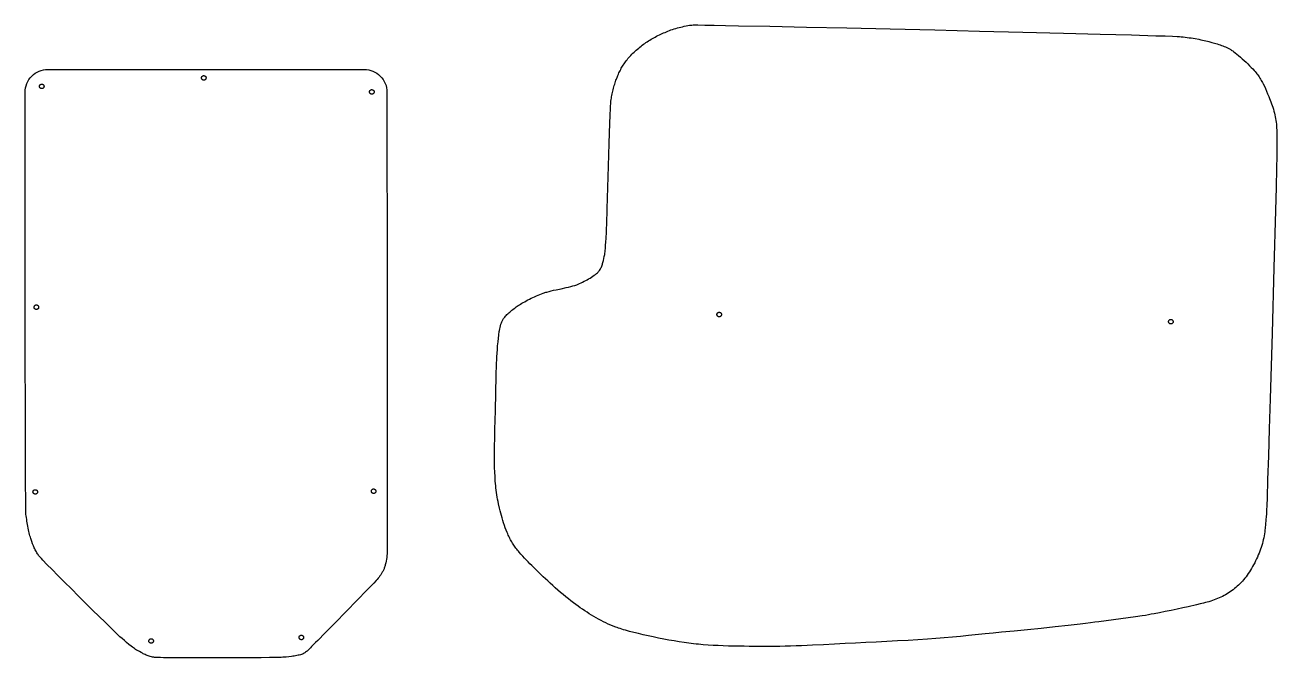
# Model space of a CAD drawing. Extents: x 0 to 9532, y -5852 to 7.
# Drawn here: x 3539 to 4640, y -2389 to -1832 of the extents above; entities that cross this region are included whole.
import ezdxf

# ---------------------------------------------------------------- set-up
doc = ezdxf.new("R2010")
doc.units = 0
doc.layers.add('Default_Layer', color=1, linetype='CONTINUOUS')

msp = doc.modelspace()

# ---------------------------------------------------------------- linework, layer by layer
at = {"layer": 'Default_Layer'}
for points in [[(4058.2, -2361.8), (4056, -2360.9), (4053.9, -2360), (4051.7, -2359.1), (4049.5, -2358.1), (4047.4, -2357), (4045.3, -2355.9), (4043.2, -2354.8), (4041.1, -2353.6), (4039.1, -2352.4), (4037, -2351.2), (4035, -2350), (4033, -2348.7), (4031, -2347.4), (4029, -2346.1), (4027, -2344.7), (4025.1, -2343.4), (4023.1, -2342), (4021, -2340.4), (4018.8, -2338.7), (4016.6, -2336.9), (4014.3, -2335.1), (4012, -2333.2), (4009.7, -2331.2), (4007.4, -2329.2), (4005.1, -2327.2), (4002.9, -2325.1), (4000.7, -2323.1), (3998.5, -2321.2), (3996.5, -2319.3), (3994.5, -2317.4), (3992.7, -2315.7), (3991, -2314), (3987.8, -2310.8), (3984.4, -2307.6), (3982.8, -2306), (3981.2, -2304.4), (3979.5, -2302.7), (3977.9, -2301.1), (3976.4, -2299.4), (3974.8, -2297.7), (3973.4, -2295.9), (3972.6, -2295.1), (3971.9, -2294.2), (3971.2, -2293.3), (3970.5, -2292.4), (3969.9, -2291.5), (3969.2, -2290.6), (3968.6, -2289.7), (3968, -2288.7), (3967.4, -2287.8), (3966.8, -2286.8), (3966.3, -2285.9), (3965.7, -2284.9), (3965.2, -2283.9), (3964.7, -2282.9), (3964.2, -2281.9), (3963.7, -2280.8), (3963.3, -2279.8), (3962.8, -2278.7), (3961.9, -2276.6), (3961.1, -2274.5), (3960.4, -2272.3), (3959.6, -2270.1), (3959, -2268), (3958.3, -2265.8), (3957.7, -2263.6), (3957.1, -2261.5), (3956.6, -2259.4), (3956.1, -2257.3), (3955.2, -2253.3), (3954.8, -2251.3), (3954.4, -2249.3), (3954, -2247.4), (3953.7, -2245.4), (3953.4, -2243.4), (3953.1, -2241.4), (3952.9, -2239.4), (3952.7, -2237.4), (3952.5, -2235.4), (3952.3, -2233.4), (3952.2, -2231.4), (3952.1, -2229.4), (3951.8, -2225.4), (3951.6, -2221.3), (3951.6, -2220.1), (3951.6, -2218.6), (3951.6, -2214.4), (3951.6, -2209.1), (3951.7, -2202.7), (3951.8, -2195.6), (3952, -2187.9), (3952.4, -2171.6), (3952.8, -2155.4), (3953.2, -2141), (3953.5, -2130), (3953.7, -2126.3), (3953.8, -2124), (3953.9, -2121), (3954.2, -2117.7), (3954.4, -2114.3), (3954.7, -2111), (3955, -2107.8), (3955.3, -2105), (3955.4, -2103.8), (3955.6, -2102.7), (3955.7, -2101.7), (3955.9, -2101), (3956.2, -2099.6), (3956.5, -2098.2), (3956.9, -2096.8), (3957.3, -2095.4), (3957.5, -2094.8), (3957.7, -2094.1), (3958, -2093.4), (3958.3, -2092.8), (3958.6, -2092.2), (3958.9, -2091.5), (3959.3, -2090.9), (3959.6, -2090.3), (3960.1, -2089.7), (3960.6, -2089.1), (3961.2, -2088.4), (3961.9, -2087.7), (3962.6, -2087), (3963.4, -2086.2), (3964.2, -2085.4), (3965.1, -2084.7), (3966, -2083.9), (3966.9, -2083.1), (3967.8, -2082.4), (3968.8, -2081.6), (3969.7, -2080.9), (3970.7, -2080.2), (3971.6, -2079.5), (3972.5, -2078.9), (3973.5, -2078.3), (3974.5, -2077.7), (3975.7, -2077), (3976.9, -2076.3), (3978.2, -2075.6), (3979.5, -2074.8), (3980.9, -2074.1), (3982.4, -2073.4), (3983.9, -2072.6), (3985.4, -2071.9), (3986.9, -2071.2), (3988.5, -2070.5), (3990, -2069.9), (3991.5, -2069.3), (3993, -2068.7), (3994.4, -2068.1), (3995.2, -2067.9), (3996, -2067.6), (3996.8, -2067.3), (3997.7, -2067.1), (3999.6, -2066.6), (4001.5, -2066.1), (4003.6, -2065.6), (4005.8, -2065.1), (4010.2, -2064.2), (4014.6, -2063.2), (4016.7, -2062.7), (4018.7, -2062.3), (4020.6, -2061.8), (4022.3, -2061.3), (4023.1, -2061), (4023.9, -2060.8), (4024.6, -2060.5), (4025.2, -2060.2), (4026.5, -2059.7), (4027.8, -2059.1), (4029.1, -2058.4), (4030.4, -2057.7), (4031.8, -2057), (4033.1, -2056.3), (4034.4, -2055.5), (4035.7, -2054.8), (4037, -2054), (4038.1, -2053.2), (4039.3, -2052.4), (4040.3, -2051.7), (4041.2, -2050.9), (4042.1, -2050.2), (4042.5, -2049.8), (4042.8, -2049.5), (4043.1, -2049.1), (4043.4, -2048.8), (4043.9, -2048.1), (4044.4, -2047.4), (4044.8, -2046.7), (4045.2, -2045.9), (4045.6, -2045.1), (4045.9, -2044.3), (4046.2, -2043.5), (4046.5, -2042.7), (4046.7, -2041.9), (4047, -2041), (4047.4, -2039.3), (4047.8, -2037.6), (4048.1, -2036), (4048.3, -2035.1), (4048.5, -2034), (4048.7, -2032.9), (4048.8, -2031.7), (4048.9, -2030.4), (4049.1, -2029), (4049.3, -2026.1), (4049.5, -2023), (4049.7, -2019.9), (4050.1, -2014.1), (4050.2, -2011.6), (4050.3, -2007.3), (4050.8, -1993.9), (4051.9, -1956.3), (4052.5, -1936.5), (4052.8, -1927.3), (4053.1, -1918.9), (4053.4, -1911.6), (4053.6, -1905.7), (4053.7, -1903.4), (4053.8, -1901.5), (4053.9, -1900.1), (4054, -1899.2), (4054.2, -1897.9), (4054.4, -1896.7), (4054.6, -1895.4), (4054.9, -1894.2), (4055.1, -1892.9), (4055.4, -1891.7), (4055.6, -1890.4), (4055.9, -1889.2), (4056.3, -1887.9), (4056.6, -1886.7), (4056.9, -1885.5), (4057.3, -1884.3), (4057.6, -1883.1), (4058, -1882), (4058.4, -1880.9), (4058.8, -1879.8), (4059.7, -1877.7), (4060.1, -1876.6), (4060.6, -1875.6), (4061, -1874.5), (4061.5, -1873.5), (4062, -1872.5), (4062.6, -1871.4), (4063.1, -1870.4), (4063.7, -1869.4), (4064.2, -1868.4), (4064.8, -1867.5), (4065.5, -1866.5), (4066.1, -1865.6), (4066.8, -1864.6), (4067.4, -1863.7), (4068.2, -1862.8), (4068.9, -1861.9), (4069.7, -1860.9), (4070.6, -1860), (4071.5, -1859.1), (4072.4, -1858.1), (4073.3, -1857.2), (4074.3, -1856.2), (4075.3, -1855.3), (4076.3, -1854.4), (4077.4, -1853.5), (4078.4, -1852.6), (4079.5, -1851.8), (4080.5, -1850.9), (4081.6, -1850.1), (4082.6, -1849.3), (4083.7, -1848.5), (4084.8, -1847.8), (4085.9, -1847), (4087, -1846.3), (4088.2, -1845.6), (4089.3, -1844.9), (4090.5, -1844.2), (4091.7, -1843.5), (4092.9, -1842.9), (4094.1, -1842.2), (4095.3, -1841.6), (4096.6, -1841), (4097.8, -1840.4), (4099.1, -1839.8), (4100.3, -1839.3), (4101.6, -1838.8), (4102.8, -1838.2), (4104.1, -1837.7), (4105.5, -1837.2), (4106.8, -1836.7), (4108.2, -1836.3), (4109.7, -1835.8), (4111.1, -1835.3), (4112.6, -1834.9), (4114, -1834.5), (4115.5, -1834.1), (4117, -1833.8), (4118.5, -1833.4), (4120, -1833.1), (4121.5, -1832.8), (4123, -1832.6), (4124.5, -1832.4), (4125.1, -1832.4), (4126.4, -1832.3), (4130.5, -1832.3), (4136.7, -1832.4), (4144.8, -1832.5), (4154.7, -1832.7), (4166.3, -1832.9), (4193.6, -1833.4), (4225.8, -1834.1), (4261.5, -1834.9), (4299.6, -1835.8), (4338.8, -1836.7), (4378.1, -1837.6), (4416.2, -1838.6), (4452, -1839.5), (4484.2, -1840.3), (4511.7, -1841.1), (4533.2, -1841.7), (4541.4, -1841.9), (4547.7, -1842.1), (4551.9, -1842.3), (4553.2, -1842.3), (4553.9, -1842.4), (4555.5, -1842.6), (4557.2, -1842.8), (4558.9, -1843), (4560.7, -1843.2), (4562.4, -1843.5), (4564.1, -1843.7), (4565.9, -1844), (4567.6, -1844.3), (4571, -1844.9), (4572.6, -1845.3), (4574.1, -1845.6), (4575.7, -1845.9), (4577.1, -1846.3), (4578.5, -1846.6), (4579.7, -1846.9), (4582.2, -1847.6), (4584.7, -1848.3), (4587.1, -1849), (4588.4, -1849.4), (4589.6, -1849.8), (4590.8, -1850.2), (4592, -1850.6), (4593.2, -1851.1), (4594.3, -1851.6), (4595.5, -1852.1), (4596.6, -1852.7), (4597.8, -1853.3), (4598.9, -1853.9), (4599.4, -1854.3), (4600, -1854.7), (4600.7, -1855.1), (4601.3, -1855.6), (4602.7, -1856.7), (4604.3, -1857.9), (4605.8, -1859.2), (4607.5, -1860.6), (4609.1, -1862.1), (4610.8, -1863.6), (4612.4, -1865.1), (4614, -1866.6), (4615.5, -1868.1), (4617, -1869.6), (4618.3, -1870.9), (4619.4, -1872.2), (4620.5, -1873.3), (4621.3, -1874.3), (4622, -1875.2), (4622.7, -1876.1), (4623.3, -1877.1), (4624, -1878), (4624.6, -1879), (4625.2, -1880), (4625.8, -1881), (4626.4, -1882), (4626.9, -1883), (4627.5, -1884.1), (4628.5, -1886.1), (4629.5, -1888.2), (4630.4, -1890.4), (4631.4, -1892.7), (4632.5, -1895.3), (4633.1, -1896.8), (4633.6, -1898.3), (4634.2, -1899.9), (4634.8, -1901.5), (4635.3, -1903.1), (4635.9, -1904.7), (4636.4, -1906.4), (4636.9, -1908.1), (4637.3, -1909.7), (4637.7, -1911.4), (4638.1, -1913), (4638.4, -1914.6), (4638.6, -1916.2), (4638.9, -1917.8), (4639.1, -1919.5), (4639.2, -1921.2), (4639.3, -1922.9), (4639.4, -1924.6), (4639.5, -1926.4), (4639.5, -1928.1), (4639.6, -1931.7), (4639.6, -1935.3), (4639.6, -1938.9), (4639.6, -1942.4), (4639.6, -1944.1), (4639.5, -1947.4), (4639.2, -1958.5), (4638.8, -1974.8), (4638.3, -1995.3), (4636.9, -2045.9), (4635.3, -2103.4), (4633.6, -2160.9), (4632.8, -2187.5), (4632.1, -2211.5), (4631.4, -2232), (4630.9, -2248.3), (4630.7, -2254.5), (4630.5, -2259.3), (4630.3, -2262.6), (4630.2, -2264.3), (4629.9, -2267.8), (4629.6, -2271.2), (4629.2, -2274.7), (4629, -2276.4), (4628.8, -2278.1), (4628.5, -2279.8), (4628.2, -2281.6), (4627.9, -2283.3), (4627.6, -2284.9), (4627.2, -2286.6), (4626.8, -2288.3), (4626.3, -2290), (4625.8, -2291.6), (4625.2, -2293.3), (4624.6, -2294.9), (4623.9, -2296.6), (4623.2, -2298.3), (4622.5, -2300.1), (4621.7, -2301.8), (4620.8, -2303.5), (4620, -2305.2), (4619.1, -2306.9), (4618.2, -2308.5), (4617.3, -2310.1), (4616.3, -2311.7), (4615.4, -2313.2), (4614.4, -2314.7), (4613.4, -2316.1), (4612.4, -2317.5), (4611.4, -2318.8), (4610.3, -2320.1), (4609.2, -2321.3), (4608.1, -2322.5), (4607, -2323.6), (4605.8, -2324.8), (4604.6, -2325.8), (4603.4, -2326.9), (4602.2, -2327.9), (4601, -2328.9), (4599.7, -2329.8), (4598.4, -2330.7), (4597.1, -2331.6), (4595.8, -2332.5), (4594.4, -2333.3), (4593.1, -2334), (4591.7, -2334.8), (4590.3, -2335.5), (4588.8, -2336.1), (4587.4, -2336.7), (4585.9, -2337.3), (4584.4, -2337.9), (4582.9, -2338.4), (4581.3, -2338.9), (4579.8, -2339.4), (4578.2, -2339.8), (4576.7, -2340.2), (4575.1, -2340.6), (4572, -2341.4), (4568.9, -2342.1), (4561.4, -2343.8), (4556.8, -2344.8), (4551.8, -2345.9), (4546.6, -2347), (4541.4, -2348.1), (4536.3, -2349.1), (4531.5, -2350.1), (4529.1, -2350.5), (4526.6, -2350.9), (4523.9, -2351.4), (4521.1, -2351.8), (4515.1, -2352.7), (4508.9, -2353.5), (4495.9, -2355.3), (4489.4, -2356.2), (4483, -2357.1), (4479.6, -2357.5), (4475.7, -2358.1), (4471.3, -2358.6), (4466.5, -2359.2), (4461.4, -2359.8), (4456, -2360.4), (4444.5, -2361.6), (4432.4, -2362.9), (4420.3, -2364.1), (4408.4, -2365.3), (4397.3, -2366.3), (4390.1, -2367), (4382.9, -2367.7), (4368.5, -2369.2), (4361.4, -2369.9), (4354.2, -2370.6), (4347, -2371.2), (4343.4, -2371.5), (4339.8, -2371.8), (4332.2, -2372.3), (4323.9, -2372.9), (4315.2, -2373.4), (4306, -2373.9), (4296.7, -2374.5), (4287.3, -2374.9), (4278, -2375.4), (4269, -2375.9), (4260, -2376.3), (4250.6, -2376.8), (4241, -2377.3), (4231.3, -2377.7), (4226.5, -2378), (4221.6, -2378.2), (4216.8, -2378.3), (4212, -2378.5), (4207.3, -2378.6), (4202.6, -2378.7), (4198, -2378.7), (4193.5, -2378.8), (4184.6, -2378.7), (4175.5, -2378.7), (4171, -2378.6), (4166.4, -2378.6), (4161.9, -2378.5), (4157.3, -2378.4), (4152.8, -2378.2), (4148.3, -2378), (4143.9, -2377.8), (4139.5, -2377.5), (4135.1, -2377.2), (4133, -2377), (4130.9, -2376.8), (4128.8, -2376.6), (4126.7, -2376.4), (4124.6, -2376.1), (4122.5, -2375.9), (4120.5, -2375.6), (4118.4, -2375.3), (4114, -2374.6), (4109.5, -2373.9), (4105, -2373.1), (4100.4, -2372.3), (4095.8, -2371.4), (4091.2, -2370.4), (4086.7, -2369.5), (4082.3, -2368.5), (4078.1, -2367.5), (4074, -2366.5), (4070.2, -2365.5), (4066.7, -2364.5), (4065.1, -2364), (4063.5, -2363.6), (4062, -2363.1), (4060.7, -2362.7), (4059.4, -2362.2), (4058.2, -2361.8)], [(3696, -1876.8), (3696.2, -1876.8), (3696.4, -1876.9), (3696.6, -1876.9), (3696.8, -1877), (3697, -1877.1), (3697.1, -1877.2), (3697.3, -1877.3), (3697.4, -1877.4), (3697.6, -1877.5), (3697.7, -1877.7), (3697.8, -1877.9), (3697.9, -1878), (3697.9, -1878.2), (3698, -1878.4), (3698, -1878.6), (3698, -1878.8), (3698, -1879), (3698, -1879.2), (3697.9, -1879.4), (3697.9, -1879.6), (3697.8, -1879.8), (3697.7, -1879.9), (3697.6, -1880.1), (3697.4, -1880.2), (3697.3, -1880.4), (3697.1, -1880.5), (3697, -1880.6), (3696.8, -1880.7), (3696.6, -1880.7), (3696.4, -1880.8), (3696.2, -1880.8), (3696, -1880.8), (3695.8, -1880.8), (3695.6, -1880.8), (3695.4, -1880.7), (3695.2, -1880.7), (3695.1, -1880.6), (3694.9, -1880.5), (3694.8, -1880.4), (3694.6, -1880.2), (3694.5, -1880.1), (3694.4, -1879.9), (3694.3, -1879.8), (3694.2, -1879.6), (3694.1, -1879.4), (3694.1, -1879.2), (3694, -1879), (3694, -1878.8), (3694, -1878.6), (3694.1, -1878.4), (3694.1, -1878.2), (3694.2, -1878), (3694.3, -1877.9), (3694.4, -1877.7), (3694.5, -1877.5), (3694.6, -1877.4), (3694.8, -1877.3), (3694.9, -1877.2), (3695.1, -1877.1), (3695.2, -1877), (3695.4, -1876.9), (3695.6, -1876.9), (3695.8, -1876.8), (3696, -1876.8)], [(3553.6, -1884.2), (3553.8, -1884.2), (3554, -1884.2), (3554.2, -1884.3), (3554.4, -1884.4), (3554.5, -1884.5), (3554.7, -1884.6), (3554.9, -1884.7), (3555, -1884.8), (3555.1, -1884.9), (3555.2, -1885.1), (3555.3, -1885.3), (3555.4, -1885.4), (3555.5, -1885.6), (3555.5, -1885.8), (3555.6, -1886), (3555.6, -1886.2), (3555.6, -1886.4), (3555.5, -1886.6), (3555.5, -1886.8), (3555.4, -1887), (3555.3, -1887.2), (3555.2, -1887.3), (3555.1, -1887.5), (3555, -1887.6), (3554.9, -1887.8), (3554.7, -1887.9), (3554.5, -1888), (3554.4, -1888.1), (3554.2, -1888.1), (3554, -1888.2), (3553.8, -1888.2), (3553.6, -1888.2), (3553.4, -1888.2), (3553.2, -1888.2), (3553, -1888.1), (3552.8, -1888.1), (3552.6, -1888), (3552.5, -1887.9), (3552.3, -1887.8), (3552.2, -1887.6), (3552, -1887.5), (3551.9, -1887.3), (3551.8, -1887.2), (3551.7, -1887), (3551.7, -1886.8), (3551.6, -1886.6), (3551.6, -1886.4), (3551.6, -1886.2), (3551.6, -1886), (3551.6, -1885.8), (3551.7, -1885.6), (3551.7, -1885.4), (3551.8, -1885.3), (3551.9, -1885.1), (3552, -1884.9), (3552.2, -1884.8), (3552.3, -1884.7), (3552.5, -1884.6), (3552.6, -1884.5), (3552.8, -1884.4), (3553, -1884.3), (3553.2, -1884.2), (3553.4, -1884.2), (3553.6, -1884.2)], [(3843.7, -1889.1), (3844, -1889.1), (3844.1, -1889.2), (3844.3, -1889.2), (3844.5, -1889.3), (3844.7, -1889.4), (3844.9, -1889.5), (3845, -1889.6), (3845.2, -1889.7), (3845.3, -1889.8), (3845.4, -1890), (3845.5, -1890.2), (3845.6, -1890.3), (3845.7, -1890.5), (3845.7, -1890.7), (3845.7, -1890.9), (3845.7, -1891.1), (3845.7, -1891.3), (3845.7, -1891.5), (3845.7, -1891.7), (3845.6, -1891.9), (3845.5, -1892.1), (3845.4, -1892.2), (3845.3, -1892.4), (3845.2, -1892.5), (3845, -1892.7), (3844.9, -1892.8), (3844.7, -1892.9), (3844.5, -1893), (3844.3, -1893), (3844.1, -1893.1), (3844, -1893.1), (3843.7, -1893.1), (3843.5, -1893.1), (3843.3, -1893.1), (3843.2, -1893), (3843, -1893), (3842.8, -1892.9), (3842.6, -1892.8), (3842.5, -1892.7), (3842.3, -1892.5), (3842.2, -1892.4), (3842.1, -1892.2), (3842, -1892.1), (3841.9, -1891.9), (3841.8, -1891.7), (3841.8, -1891.5), (3841.8, -1891.3), (3841.7, -1891.1), (3841.8, -1890.9), (3841.8, -1890.7), (3841.8, -1890.5), (3841.9, -1890.3), (3842, -1890.2), (3842.1, -1890), (3842.2, -1889.8), (3842.3, -1889.7), (3842.5, -1889.6), (3842.6, -1889.5), (3842.8, -1889.4), (3843, -1889.3), (3843.2, -1889.2), (3843.3, -1889.2), (3843.5, -1889.1), (3843.7, -1889.1)], [(3548.8, -2078.5), (3549, -2078.5), (3549.2, -2078.5), (3549.4, -2078.6), (3549.6, -2078.7), (3549.8, -2078.7), (3550, -2078.8), (3550.1, -2079), (3550.3, -2079.1), (3550.4, -2079.2), (3550.5, -2079.4), (3550.6, -2079.6), (3550.7, -2079.7), (3550.7, -2079.9), (3550.8, -2080.1), (3550.8, -2080.3), (3550.8, -2080.5), (3550.8, -2080.7), (3550.8, -2080.9), (3550.7, -2081.1), (3550.7, -2081.3), (3550.6, -2081.5), (3550.5, -2081.6), (3550.4, -2081.8), (3550.3, -2081.9), (3550.1, -2082), (3550, -2082.2), (3549.8, -2082.3), (3549.6, -2082.3), (3549.4, -2082.4), (3549.2, -2082.5), (3549, -2082.5), (3548.8, -2082.5), (3548.6, -2082.5), (3548.4, -2082.5), (3548.2, -2082.4), (3548.1, -2082.3), (3547.9, -2082.3), (3547.7, -2082.2), (3547.6, -2082), (3547.4, -2081.9), (3547.3, -2081.8), (3547.2, -2081.6), (3547.1, -2081.5), (3547, -2081.3), (3546.9, -2081.1), (3546.9, -2080.9), (3546.8, -2080.7), (3546.8, -2080.5), (3546.8, -2080.3), (3546.9, -2080.1), (3546.9, -2079.9), (3547, -2079.7), (3547.1, -2079.6), (3547.2, -2079.4), (3547.3, -2079.2), (3547.4, -2079.1), (3547.6, -2079), (3547.7, -2078.8), (3547.9, -2078.7), (3548.1, -2078.7), (3548.2, -2078.6), (3548.4, -2078.5), (3548.6, -2078.5), (3548.8, -2078.5)], [(4149.2, -2084.9), (4149.4, -2084.9), (4149.6, -2084.9), (4149.8, -2085), (4150, -2085), (4150.1, -2085.1), (4150.3, -2085.2), (4150.5, -2085.3), (4150.6, -2085.5), (4150.7, -2085.6), (4150.8, -2085.8), (4150.9, -2085.9), (4151, -2086.1), (4151.1, -2086.3), (4151.1, -2086.5), (4151.2, -2086.7), (4151.2, -2086.9), (4151.2, -2087.1), (4151.1, -2087.3), (4151.1, -2087.5), (4151, -2087.7), (4150.9, -2087.8), (4150.8, -2088), (4150.7, -2088.1), (4150.6, -2088.3), (4150.5, -2088.4), (4150.3, -2088.5), (4150.1, -2088.6), (4150, -2088.7), (4149.8, -2088.8), (4149.6, -2088.8), (4149.4, -2088.9), (4149.2, -2088.9), (4149, -2088.9), (4148.8, -2088.8), (4148.6, -2088.8), (4148.4, -2088.7), (4148.2, -2088.6), (4148.1, -2088.5), (4147.9, -2088.4), (4147.8, -2088.3), (4147.6, -2088.1), (4147.5, -2088), (4147.4, -2087.8), (4147.3, -2087.7), (4147.3, -2087.5), (4147.2, -2087.3), (4147.2, -2087.1), (4147.2, -2086.9), (4147.2, -2086.7), (4147.2, -2086.5), (4147.3, -2086.3), (4147.3, -2086.1), (4147.4, -2085.9), (4147.5, -2085.8), (4147.6, -2085.6), (4147.8, -2085.5), (4147.9, -2085.3), (4148.1, -2085.2), (4148.2, -2085.1), (4148.4, -2085), (4148.6, -2085), (4148.8, -2084.9), (4149, -2084.9), (4149.2, -2084.9)], [(4546.3, -2091.2), (4546.5, -2091.2), (4546.7, -2091.2), (4546.9, -2091.3), (4547, -2091.4), (4547.2, -2091.4), (4547.4, -2091.5), (4547.5, -2091.7), (4547.7, -2091.8), (4547.8, -2091.9), (4547.9, -2092.1), (4548, -2092.2), (4548.1, -2092.4), (4548.2, -2092.6), (4548.2, -2092.8), (4548.3, -2093), (4548.3, -2093.2), (4548.3, -2093.4), (4548.2, -2093.6), (4548.2, -2093.8), (4548.1, -2094), (4548, -2094.1), (4547.9, -2094.3), (4547.8, -2094.5), (4547.7, -2094.6), (4547.5, -2094.7), (4547.4, -2094.9), (4547.2, -2095), (4547, -2095), (4546.9, -2095.1), (4546.7, -2095.2), (4546.5, -2095.2), (4546.3, -2095.2), (4546.1, -2095.2), (4545.9, -2095.2), (4545.7, -2095.1), (4545.5, -2095), (4545.3, -2095), (4545.1, -2094.9), (4545, -2094.7), (4544.9, -2094.6), (4544.7, -2094.5), (4544.6, -2094.3), (4544.5, -2094.1), (4544.4, -2094), (4544.4, -2093.8), (4544.3, -2093.6), (4544.3, -2093.4), (4544.3, -2093.2), (4544.3, -2093), (4544.3, -2092.8), (4544.4, -2092.6), (4544.4, -2092.4), (4544.5, -2092.2), (4544.6, -2092.1), (4544.7, -2091.9), (4544.9, -2091.8), (4545, -2091.7), (4545.1, -2091.5), (4545.3, -2091.4), (4545.5, -2091.4), (4545.7, -2091.3), (4545.9, -2091.2), (4546.1, -2091.2), (4546.3, -2091.2)], [(3547.8, -2240.9), (3548, -2240.9), (3548.2, -2240.9), (3548.4, -2240.9), (3548.6, -2241), (3548.8, -2241.1), (3549, -2241.2), (3549.1, -2241.3), (3549.2, -2241.4), (3549.4, -2241.6), (3549.5, -2241.7), (3549.6, -2241.9), (3549.7, -2242.1), (3549.7, -2242.3), (3549.8, -2242.5), (3549.8, -2242.7), (3549.8, -2242.9), (3549.8, -2243.1), (3549.8, -2243.3), (3549.7, -2243.5), (3549.7, -2243.6), (3549.6, -2243.8), (3549.5, -2244), (3549.4, -2244.1), (3549.2, -2244.3), (3549.1, -2244.4), (3549, -2244.5), (3548.8, -2244.6), (3548.6, -2244.7), (3548.4, -2244.8), (3548.2, -2244.8), (3548, -2244.8), (3547.8, -2244.9), (3547.6, -2244.8), (3547.4, -2244.8), (3547.2, -2244.8), (3547.1, -2244.7), (3546.9, -2244.6), (3546.7, -2244.5), (3546.6, -2244.4), (3546.4, -2244.3), (3546.3, -2244.1), (3546.2, -2244), (3546.1, -2243.8), (3546, -2243.6), (3545.9, -2243.5), (3545.9, -2243.3), (3545.8, -2243.1), (3545.8, -2242.9), (3545.8, -2242.7), (3545.9, -2242.5), (3545.9, -2242.3), (3546, -2242.1), (3546.1, -2241.9), (3546.2, -2241.7), (3546.3, -2241.6), (3546.4, -2241.4), (3546.6, -2241.3), (3546.7, -2241.2), (3546.9, -2241.1), (3547.1, -2241), (3547.2, -2240.9), (3547.4, -2240.9), (3547.6, -2240.9), (3547.8, -2240.9)], [(3845.3, -2240.3), (3845.5, -2240.3), (3845.7, -2240.3), (3845.9, -2240.4), (3846.1, -2240.4), (3846.3, -2240.5), (3846.5, -2240.6), (3846.6, -2240.7), (3846.8, -2240.9), (3846.9, -2241), (3847, -2241.1), (3847.1, -2241.3), (3847.2, -2241.5), (3847.3, -2241.7), (3847.3, -2241.9), (3847.3, -2242.1), (3847.3, -2242.3), (3847.3, -2242.5), (3847.3, -2242.7), (3847.3, -2242.9), (3847.2, -2243), (3847.1, -2243.2), (3847, -2243.4), (3846.9, -2243.5), (3846.8, -2243.7), (3846.6, -2243.8), (3846.5, -2243.9), (3846.3, -2244), (3846.1, -2244.1), (3845.9, -2244.2), (3845.7, -2244.2), (3845.5, -2244.3), (3845.3, -2244.3), (3845.1, -2244.3), (3844.9, -2244.2), (3844.7, -2244.2), (3844.6, -2244.1), (3844.4, -2244), (3844.2, -2243.9), (3844.1, -2243.8), (3843.9, -2243.7), (3843.8, -2243.5), (3843.7, -2243.4), (3843.6, -2243.2), (3843.5, -2243), (3843.4, -2242.9), (3843.4, -2242.7), (3843.4, -2242.5), (3843.3, -2242.3), (3843.4, -2242.1), (3843.4, -2241.9), (3843.4, -2241.7), (3843.5, -2241.5), (3843.6, -2241.3), (3843.7, -2241.1), (3843.8, -2241), (3843.9, -2240.9), (3844.1, -2240.7), (3844.2, -2240.6), (3844.4, -2240.5), (3844.6, -2240.4), (3844.7, -2240.4), (3844.9, -2240.3), (3845.1, -2240.3), (3845.3, -2240.3)], [(3649.7, -2372), (3649.9, -2372), (3650.1, -2372), (3650.3, -2372.1), (3650.5, -2372.1), (3650.7, -2372.2), (3650.9, -2372.3), (3651, -2372.4), (3651.2, -2372.6), (3651.3, -2372.7), (3651.4, -2372.9), (3651.5, -2373), (3651.6, -2373.2), (3651.6, -2373.4), (3651.7, -2373.6), (3651.7, -2373.8), (3651.7, -2374), (3651.7, -2374.2), (3651.7, -2374.4), (3651.6, -2374.6), (3651.6, -2374.8), (3651.5, -2374.9), (3651.4, -2375.1), (3651.3, -2375.2), (3651.2, -2375.4), (3651, -2375.5), (3650.9, -2375.6), (3650.7, -2375.7), (3650.5, -2375.8), (3650.3, -2375.9), (3650.1, -2375.9), (3649.9, -2376), (3649.7, -2376), (3649.5, -2376), (3649.3, -2375.9), (3649.1, -2375.9), (3649, -2375.8), (3648.8, -2375.7), (3648.6, -2375.6), (3648.5, -2375.5), (3648.3, -2375.4), (3648.2, -2375.2), (3648.1, -2375.1), (3648, -2374.9), (3647.9, -2374.8), (3647.8, -2374.6), (3647.8, -2374.4), (3647.7, -2374.2), (3647.7, -2374), (3647.7, -2373.8), (3647.8, -2373.6), (3647.8, -2373.4), (3647.9, -2373.2), (3648, -2373), (3648.1, -2372.9), (3648.2, -2372.7), (3648.3, -2372.6), (3648.5, -2372.4), (3648.6, -2372.3), (3648.8, -2372.2), (3649, -2372.1), (3649.1, -2372.1), (3649.3, -2372), (3649.5, -2372), (3649.7, -2372)], [(3649.7, -2374), (3649.7, -2374), (3649.7, -2374), (3649.7, -2374), (3649.7, -2374)], [(3781.8, -2368.8), (3782, -2368.8), (3782.2, -2368.9), (3782.4, -2368.9), (3782.6, -2369), (3782.8, -2369.1), (3782.9, -2369.2), (3783.1, -2369.3), (3783.2, -2369.4), (3783.4, -2369.5), (3783.5, -2369.7), (3783.6, -2369.9), (3783.7, -2370), (3783.7, -2370.2), (3783.8, -2370.4), (3783.8, -2370.6), (3783.8, -2370.8), (3783.8, -2371), (3783.8, -2371.2), (3783.7, -2371.4), (3783.7, -2371.6), (3783.6, -2371.8), (3783.5, -2371.9), (3783.4, -2372.1), (3783.2, -2372.2), (3783.1, -2372.4), (3782.9, -2372.5), (3782.8, -2372.6), (3782.6, -2372.7), (3782.4, -2372.7), (3782.2, -2372.8), (3782, -2372.8), (3781.8, -2372.8), (3781.6, -2372.8), (3781.4, -2372.8), (3781.2, -2372.7), (3781, -2372.7), (3780.9, -2372.6), (3780.7, -2372.5), (3780.6, -2372.4), (3780.4, -2372.2), (3780.3, -2372.1), (3780.2, -2371.9), (3780.1, -2371.8), (3780, -2371.6), (3779.9, -2371.4), (3779.9, -2371.2), (3779.8, -2371), (3779.8, -2370.8), (3779.8, -2370.6), (3779.9, -2370.4), (3779.9, -2370.2), (3780, -2370), (3780.1, -2369.9), (3780.2, -2369.7), (3780.3, -2369.5), (3780.4, -2369.4), (3780.6, -2369.3), (3780.7, -2369.2), (3780.9, -2369.1), (3781, -2369), (3781.2, -2368.9), (3781.4, -2368.9), (3781.6, -2368.8), (3781.8, -2368.8)]]:
    msp.add_lwpolyline(points, close=True, dxfattribs=at)
msp.add_lwpolyline([(3837.1, -1871.4, -0.414214), (3857.1, -1891.4), (3857.1, -1947.8), (3857.2, -2011.8), (3857.3, -2144.6), (3857.3, -2204), (3857.3, -2252.6), (3857.3, -2271.4), (3857.3, -2285.8), (3857.2, -2295.1), (3857.2, -2297.8), (3857.1, -2298.5), (3857.1, -2298.9), (3856.9, -2300.5), (3856.7, -2302.1), (3856.3, -2303.7), (3856, -2305.3), (3855.6, -2306.9), (3855.4, -2307.7), (3855.2, -2308.4), (3855, -2309.1), (3854.7, -2309.8), (3854.5, -2310.5), (3854.2, -2311.1), (3853.9, -2311.7), (3853.7, -2312.3), (3853.4, -2312.9), (3853, -2313.4), (3852.4, -2314.6), (3851.7, -2315.7), (3850.9, -2316.7), (3850.1, -2317.8), (3849.3, -2318.8), (3848.5, -2319.9), (3848.2, -2320.3), (3847.6, -2320.9), (3845.6, -2323), (3842.8, -2325.8), (3839.4, -2329.4), (3830.8, -2338.2), (3821.1, -2348.1), (3811.4, -2358), (3802.7, -2366.8), (3796.3, -2373.4), (3794.2, -2375.4), (3793.1, -2376.5), (3792.5, -2377.1), (3791.9, -2377.7), (3790.8, -2378.8), (3789.7, -2380), (3788.6, -2381.2), (3788, -2381.8), (3787.4, -2382.3), (3786.8, -2382.8), (3786.2, -2383.3), (3785.5, -2383.8), (3784.9, -2384.3), (3784.2, -2384.7), (3783.5, -2385.1), (3782.7, -2385.4), (3781.9, -2385.7), (3781, -2386), (3780, -2386.3), (3779, -2386.5), (3777.9, -2386.8), (3776.7, -2387), (3775.6, -2387.2), (3774.4, -2387.4), (3773.2, -2387.5), (3770.8, -2387.8), (3768.4, -2388.1), (3766.2, -2388.3), (3765.4, -2388.3), (3764, -2388.4), (3759.8, -2388.5), (3753.9, -2388.6), (3746.5, -2388.7), (3738.1, -2388.7), (3728.7, -2388.8), (3718.8, -2388.8), (3708.7, -2388.9), (3698.5, -2388.9), (3688.6, -2388.9), (3679.4, -2388.8), (3671, -2388.8), (3663.7, -2388.7), (3660.6, -2388.7), (3657.9, -2388.6), (3655.6, -2388.5), (3653.8, -2388.5), (3652.6, -2388.4), (3652.1, -2388.3), (3651.8, -2388.3), (3650.9, -2388.1), (3650, -2387.8), (3649, -2387.6), (3648.1, -2387.3), (3647.2, -2387), (3646.3, -2386.7), (3645.4, -2386.3), (3644.6, -2385.9), (3643.7, -2385.5), (3642.8, -2385.1), (3642, -2384.7), (3641.1, -2384.2), (3639.4, -2383.3), (3637.8, -2382.4), (3636.9, -2381.9), (3636, -2381.3), (3635.1, -2380.7), (3634.2, -2380), (3633.2, -2379.3), (3632.2, -2378.6), (3630.2, -2377), (3628.2, -2375.3), (3626.2, -2373.6), (3624.2, -2371.9), (3622.3, -2370.2), (3621.7, -2369.7), (3620.7, -2368.8), (3618, -2366.1), (3614.2, -2362.4), (3609.5, -2357.8), (3598.3, -2346.8), (3585.9, -2334.5), (3579.6, -2328.2), (3573.5, -2322.1), (3567.8, -2316.3), (3562.6, -2311.1), (3558.1, -2306.6), (3554.6, -2302.9), (3553.2, -2301.4), (3552.1, -2300.2), (3551.3, -2299.3), (3551, -2299), (3550.8, -2298.8), (3550.3, -2298), (3549.8, -2297.2), (3549.3, -2296.3), (3548.8, -2295.5), (3548.3, -2294.6), (3547.9, -2293.8), (3547.4, -2292.9), (3547, -2292), (3546.6, -2291.1), (3546.2, -2290.2), (3545.5, -2288.4), (3544.8, -2286.6), (3544.2, -2284.7), (3543.9, -2283.8), (3543.6, -2282.7), (3543.2, -2281.5), (3542.9, -2280.3), (3542.6, -2278.9), (3542.3, -2277.6), (3541.9, -2276.1), (3541.6, -2274.6), (3541.3, -2273.1), (3541, -2271.6), (3540.8, -2270.1), (3540.5, -2268.5), (3540.3, -2267), (3540, -2265.5), (3539.9, -2264), (3539.7, -2262.6), (3539.7, -2262.1), (3539.6, -2261.2), (3539.6, -2258.5), (3539.5, -2254.6), (3539.5, -2249.6), (3539.4, -2236.2), (3539.3, -2218.8), (3539.2, -2198.1), (3539.2, -2174.5), (3539.1, -2120.6), (3539, -2000.6), (3538.9, -1942.6), (3538.9, -1891.5, -0.41488), (3558.9, -1871.4), (3837.1, -1871.4)], format="xyb", close=True, dxfattribs=at)

doc.saveas('drawing.dxf')
